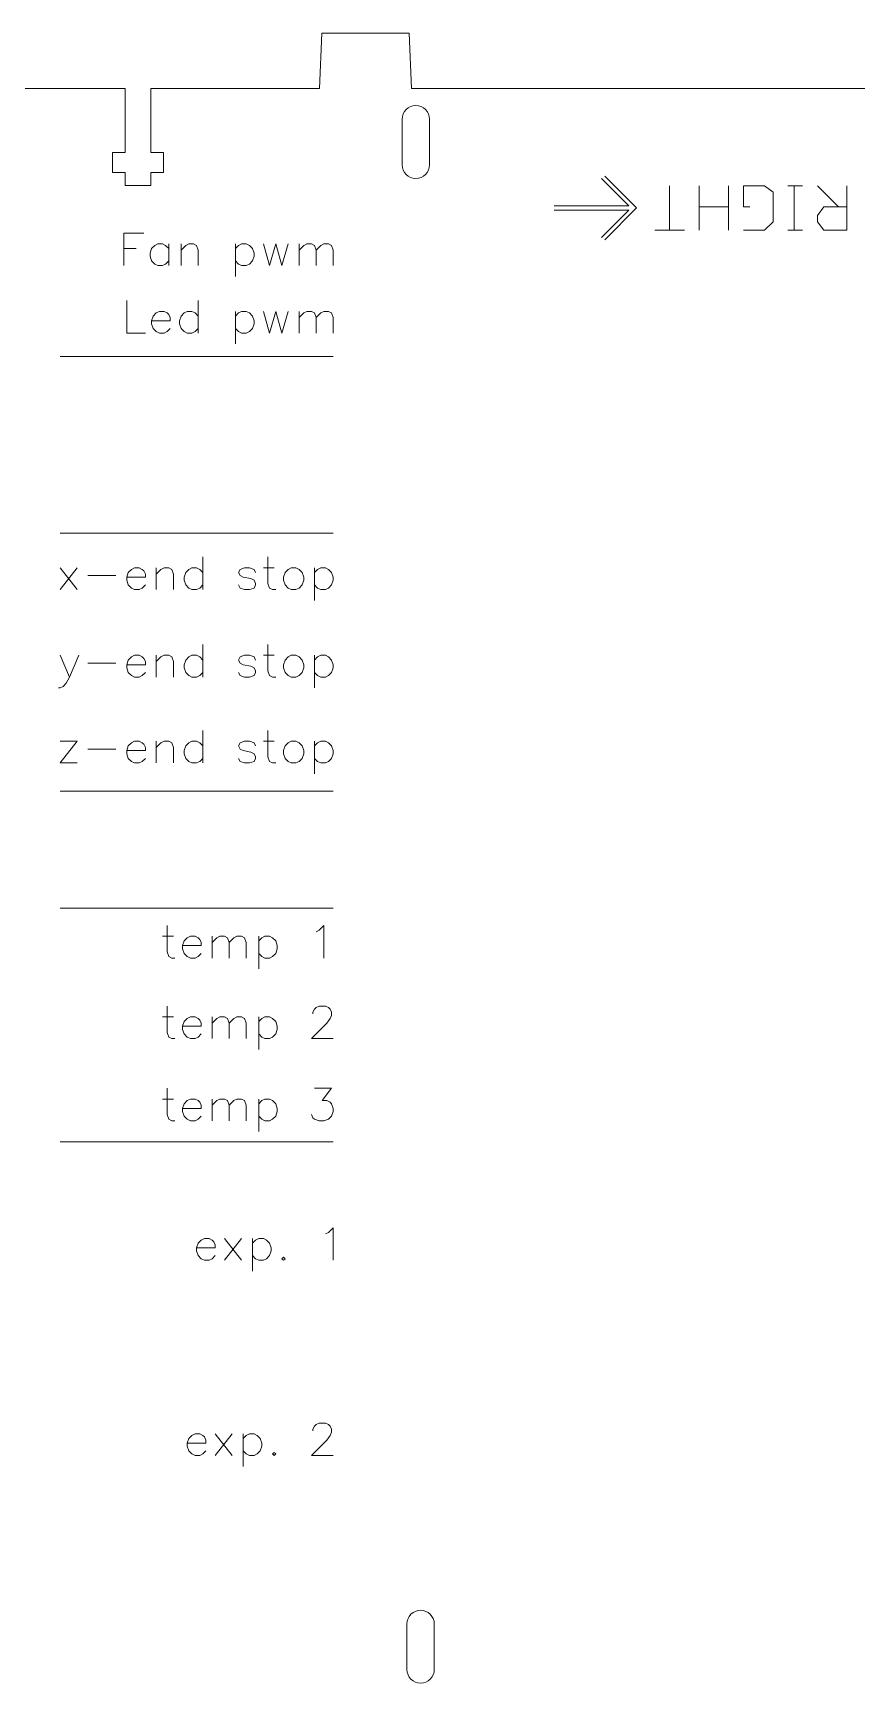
# Model space of a CAD drawing. Header units: inches. Extents: x 3 to 712, y -373 to -32.
# Drawn here: x 521.9 to 612.4, y -214.6 to -33.2 of the extents above; entities that cross this region are included whole.
import ezdxf

# ---------------------------------------------------------------- set-up
doc = ezdxf.new("R2010")
doc.units = ezdxf.units.IN
doc.header["$MEASUREMENT"] = 0
doc.layers.add('Layer 1', color=7, linetype='Continuous')

# ---------------------------------------------------------------- blocks, each defined once
blk = doc.blocks.new('block 32')
at = {"layer": 'Layer 1', "lineweight": 0}
blk.add_lwpolyline([(584.7, -48.99), (588.17, -52.47), (584.7, -55.95)], dxfattribs=at)
blk = doc.blocks.new('block 33')
at = {"layer": 'Layer 1', "lineweight": 0}
blk.add_lwpolyline([(579.14, -52.72), (587.31, -52.72), (584.31, -55.72)], dxfattribs=at)
blk = doc.blocks.new('block 34')
at = {"layer": 'Layer 1', "lineweight": 0}
blk.add_lwpolyline([(584.32, -49.23), (587.31, -52.22), (579.14, -52.22)], dxfattribs=at)
blk = doc.blocks.new('block 41')
at = {"layer": 'Layer 1', "lineweight": 0}
blk.add_open_spline([(565.43, -47.72), (565.43, -48.55), (564.76, -49.22), (563.93, -49.22), (563.1, -49.22), (562.43, -48.55), (562.43, -47.72), (562.43, -47.72), (562.43, -42.72), (562.43, -42.72), (562.43, -41.89), (563.1, -41.22), (563.93, -41.22), (564.76, -41.22), (565.43, -41.89), (565.43, -42.72), (565.43, -42.72), (565.43, -47.72), (565.43, -47.72)], degree=3, knots=[0, 0, 0, 0, 1, 1, 1, 2, 2, 2, 3, 3, 3, 4, 4, 4, 5, 5, 5, 6, 6, 6, 6], dxfattribs=at)
blk = doc.blocks.new('block 44')
at = {"layer": 'Layer 1', "lineweight": 0}
blk.add_open_spline([(565.97, -213.02), (565.97, -213.85), (565.3, -214.52), (564.47, -214.52), (563.64, -214.52), (562.97, -213.85), (562.97, -213.02), (562.97, -213.02), (562.97, -208.02), (562.97, -208.02), (562.97, -207.2), (563.64, -206.52), (564.47, -206.52), (565.3, -206.52), (565.97, -207.2), (565.97, -208.02), (565.97, -208.02), (565.97, -213.02), (565.97, -213.02)], degree=3, knots=[0, 0, 0, 0, 1, 1, 1, 2, 2, 2, 3, 3, 3, 4, 4, 4, 5, 5, 5, 6, 6, 6, 6], dxfattribs=at)
blk = doc.blocks.new('block 144')
at = {"layer": 'Layer 1', "lineweight": 0}
blk.add_lwpolyline([(611.26, -50.04), (611.26, -54.9), (608.71, -54.9), (608.02, -53.98), (608.02, -53.28), (608.71, -52.36), (611.26, -52.36)], dxfattribs=at)
blk = doc.blocks.new('block 145')
at = {"layer": 'Layer 1', "lineweight": 0}
blk.add_lwpolyline([(610.34, -52.36), (608.02, -50.04)], dxfattribs=at)
blk = doc.blocks.new('block 146')
at = {"layer": 'Layer 1', "lineweight": 0}
blk.add_lwpolyline([(606.4, -54.9), (604.77, -54.9)], dxfattribs=at)
blk = doc.blocks.new('block 147')
at = {"layer": 'Layer 1', "lineweight": 0}
blk.add_lwpolyline([(605.47, -54.9), (605.47, -50.04)], dxfattribs=at)
blk = doc.blocks.new('block 148')
at = {"layer": 'Layer 1', "lineweight": 0}
blk.add_lwpolyline([(606.4, -50.04), (604.77, -50.04)], dxfattribs=at)
blk = doc.blocks.new('block 149')
at = {"layer": 'Layer 1', "lineweight": 0}
blk.add_lwpolyline([(600.6, -52.36), (599.91, -52.36), (599.91, -50.04), (602.22, -50.04), (603.15, -50.73), (603.15, -53.98), (602.22, -54.9), (599.91, -54.9)], dxfattribs=at)
blk = doc.blocks.new('block 150')
at = {"layer": 'Layer 1', "lineweight": 0}
blk.add_lwpolyline([(598.28, -50.04), (598.28, -54.9)], dxfattribs=at)
blk = doc.blocks.new('block 151')
at = {"layer": 'Layer 1', "lineweight": 0}
blk.add_lwpolyline([(598.28, -52.36), (595.04, -52.36)], dxfattribs=at)
blk = doc.blocks.new('block 152')
at = {"layer": 'Layer 1', "lineweight": 0}
blk.add_lwpolyline([(595.04, -54.9), (595.04, -50.04)], dxfattribs=at)
blk = doc.blocks.new('block 153')
at = {"layer": 'Layer 1', "lineweight": 0}
blk.add_lwpolyline([(593.42, -54.9), (590.17, -54.9)], dxfattribs=at)
blk = doc.blocks.new('block 154')
at = {"layer": 'Layer 1', "lineweight": 0}
blk.add_lwpolyline([(591.79, -54.9), (591.79, -50.04)], dxfattribs=at)
blk = doc.blocks.new('block 143')
at = {"layer": 'Layer 1'}
for name in ['block 154', 'block 152', 'block 150', 'block 149', 'block 148', 'block 147', 'block 144', 'block 145', 'block 151', 'block 153', 'block 146']:
    blk.add_blockref(name, (0, 0), dxfattribs=at)
blk = doc.blocks.new('block 164')
at = {"layer": 'Layer 1', "lineweight": 0}
for points in [[(531.87, -55.23), (531.87, -58.8)], [(531.87, -55.23), (534.08, -55.23)], [(531.87, -56.93), (533.23, -56.93)], [(536.81, -56.93), (536.47, -56.59), (536.13, -56.42), (535.62, -56.42), (535.28, -56.59), (534.94, -56.93), (534.77, -57.44), (534.77, -57.78), (534.94, -58.29), (535.28, -58.63), (535.62, -58.8), (536.13, -58.8), (536.47, -58.63), (536.81, -58.29)], [(536.81, -56.42), (536.81, -58.8)], [(538.17, -56.42), (538.17, -58.8)], [(538.17, -57.1), (538.68, -56.59), (539.02, -56.42), (539.53, -56.42), (539.88, -56.59), (540.05, -57.1), (540.05, -58.8)], [(544.13, -56.42), (544.13, -60)], [(544.13, -56.93), (544.47, -56.59), (544.81, -56.42), (545.33, -56.42), (545.67, -56.59), (546.01, -56.93), (546.18, -57.44), (546.18, -57.78), (546.01, -58.29), (545.67, -58.63), (545.33, -58.8), (544.81, -58.8), (544.47, -58.63), (544.13, -58.29)], [(547.2, -56.42), (547.88, -58.8)], [(548.56, -56.42), (547.88, -58.8)], [(548.56, -56.42), (549.24, -58.8)], [(549.92, -56.42), (549.24, -58.8)], [(551.12, -56.42), (551.12, -58.8)], [(551.12, -57.1), (551.63, -56.59), (551.97, -56.42), (552.48, -56.42), (552.82, -56.59), (552.99, -57.1), (552.99, -58.8)], [(552.99, -57.1), (553.5, -56.59), (553.84, -56.42), (554.35, -56.42), (554.69, -56.59), (554.86, -57.1), (554.86, -58.8)]]:
    blk.add_lwpolyline(points, dxfattribs=at)
blk = doc.blocks.new('block 166')
at = {"layer": 'Layer 1', "lineweight": 0}
for points in [[(532.21, -62.64), (532.21, -66.22)], [(540.05, -62.64), (540.05, -66.22)], [(534.94, -64.85), (536.98, -64.85), (536.98, -64.51), (536.81, -64.17), (536.64, -64), (536.3, -63.83), (535.79, -63.83), (535.45, -64), (535.11, -64.34), (534.94, -64.85), (534.94, -65.2), (535.11, -65.71), (535.45, -66.05), (535.79, -66.22), (536.3, -66.22), (536.64, -66.05), (536.98, -65.71)], [(540.05, -64.34), (539.7, -64), (539.36, -63.83), (538.85, -63.83), (538.51, -64), (538.17, -64.34), (538, -64.85), (538, -65.2), (538.17, -65.71), (538.51, -66.05), (538.85, -66.22), (539.36, -66.22), (539.7, -66.05), (540.05, -65.71)], [(544.13, -63.83), (544.13, -67.41)], [(544.13, -64.34), (544.47, -64), (544.81, -63.83), (545.33, -63.83), (545.67, -64), (546.01, -64.34), (546.18, -64.85), (546.18, -65.2), (546.01, -65.71), (545.67, -66.05), (545.33, -66.22), (544.81, -66.22), (544.47, -66.05), (544.13, -65.71)], [(547.2, -63.83), (547.88, -66.22)], [(548.56, -63.83), (547.88, -66.22)], [(548.56, -63.83), (549.24, -66.22)], [(549.92, -63.83), (549.24, -66.22)], [(551.12, -63.83), (551.12, -66.22)], [(551.12, -64.51), (551.63, -64), (551.97, -63.83), (552.48, -63.83), (552.82, -64), (552.99, -64.51), (552.99, -66.22)], [(552.99, -64.51), (553.5, -64), (553.84, -63.83), (554.35, -63.83), (554.69, -64), (554.86, -64.51), (554.86, -66.22)]]:
    blk.add_lwpolyline(points, dxfattribs=at)
blk = doc.blocks.new('block 165')
at = {"layer": 'Layer 1', "lineweight": 0}
blk.add_lwpolyline([(532.21, -66.22), (534.26, -66.22)], dxfattribs=at)
at = {"layer": 'Layer 1'}
blk.add_blockref('block 166', (0, 0), dxfattribs=at)
blk = doc.blocks.new('block 168')
at = {"layer": 'Layer 1', "lineweight": 0}
for points in [[(524.89, -92), (526.76, -94.39)], [(526.76, -92), (524.89, -94.39)], [(532.21, -93.02), (534.26, -93.02), (534.26, -92.68), (534.08, -92.34), (533.91, -92.17), (533.57, -92), (533.06, -92), (532.72, -92.17), (532.38, -92.51), (532.21, -93.02), (532.21, -93.36), (532.38, -93.88), (532.72, -94.22), (533.06, -94.39), (533.57, -94.39), (533.91, -94.22), (534.26, -93.88)], [(535.45, -92), (535.45, -94.39)], [(535.45, -92.68), (535.96, -92.17), (536.3, -92), (536.81, -92), (537.15, -92.17), (537.32, -92.68), (537.32, -94.39)], [(540.56, -92.51), (540.22, -92.17), (539.88, -92), (539.36, -92), (539.02, -92.17), (538.68, -92.51), (538.51, -93.02), (538.51, -93.36), (538.68, -93.88), (539.02, -94.22), (539.36, -94.39), (539.88, -94.39), (540.22, -94.22), (540.56, -93.88)], [(540.56, -90.81), (540.56, -94.39)], [(546.35, -92.51), (546.18, -92.17), (545.67, -92), (545.15, -92), (544.64, -92.17), (544.47, -92.51), (544.64, -92.85), (544.98, -93.02), (545.84, -93.19), (546.18, -93.36), (546.35, -93.71), (546.35, -93.88), (546.18, -94.22), (545.67, -94.39), (545.15, -94.39), (544.64, -94.22), (544.47, -93.88)], [(547.71, -90.81), (547.71, -93.71), (547.88, -94.22), (548.22, -94.39), (548.56, -94.39)], [(550.26, -92), (549.92, -92.17), (549.58, -92.51), (549.41, -93.02), (549.41, -93.36), (549.58, -93.88), (549.92, -94.22), (550.26, -94.39), (550.77, -94.39), (551.12, -94.22), (551.46, -93.88), (551.63, -93.36), (551.63, -93.02), (551.46, -92.51), (551.12, -92.17), (550.77, -92), (550.26, -92)], [(552.82, -92), (552.82, -95.58)], [(552.82, -92.51), (553.16, -92.17), (553.5, -92), (554.01, -92), (554.35, -92.17), (554.69, -92.51), (554.86, -93.02), (554.86, -93.36), (554.69, -93.88), (554.35, -94.22), (554.01, -94.39), (553.5, -94.39), (553.16, -94.22), (552.82, -93.88)]]:
    blk.add_lwpolyline(points, dxfattribs=at)
blk = doc.blocks.new('block 167')
at = {"layer": 'Layer 1', "lineweight": 0}
for points in [[(547.2, -92), (548.39, -92)], [(527.95, -92.85), (531.02, -92.85)]]:
    blk.add_lwpolyline(points, dxfattribs=at)
at = {"layer": 'Layer 1'}
blk.add_blockref('block 168', (0, 0), dxfattribs=at)
blk = doc.blocks.new('block 170')
at = {"layer": 'Layer 1', "lineweight": 0}
for points in [[(540.56, -100.42), (540.56, -104)], [(547.71, -100.42), (547.71, -103.32), (547.88, -103.83), (548.22, -104), (548.56, -104)], [(526.93, -101.61), (525.91, -104), (525.57, -104.68), (525.23, -105.02), (524.89, -105.19), (524.72, -105.19)], [(524.89, -101.61), (525.91, -104)], [(527.95, -102.47), (531.02, -102.47)], [(532.21, -102.64), (534.26, -102.64), (534.26, -102.3), (534.08, -101.96), (533.91, -101.78), (533.57, -101.61), (533.06, -101.61), (532.72, -101.78), (532.38, -102.13), (532.21, -102.64), (532.21, -102.98), (532.38, -103.49), (532.72, -103.83), (533.06, -104), (533.57, -104), (533.91, -103.83), (534.26, -103.49)], [(535.45, -101.61), (535.45, -104)], [(535.45, -102.3), (535.96, -101.78), (536.3, -101.61), (536.81, -101.61), (537.15, -101.78), (537.32, -102.3), (537.32, -104)], [(540.56, -102.13), (540.22, -101.78), (539.88, -101.61), (539.36, -101.61), (539.02, -101.78), (538.68, -102.13), (538.51, -102.64), (538.51, -102.98), (538.68, -103.49), (539.02, -103.83), (539.36, -104), (539.88, -104), (540.22, -103.83), (540.56, -103.49)], [(546.35, -102.13), (546.18, -101.78), (545.67, -101.61), (545.15, -101.61), (544.64, -101.78), (544.47, -102.13), (544.64, -102.47), (544.98, -102.64), (545.84, -102.81), (546.18, -102.98), (546.35, -103.32), (546.35, -103.49), (546.18, -103.83), (545.67, -104), (545.15, -104), (544.64, -103.83), (544.47, -103.49)], [(550.26, -101.61), (549.92, -101.78), (549.58, -102.13), (549.41, -102.64), (549.41, -102.98), (549.58, -103.49), (549.92, -103.83), (550.26, -104), (550.77, -104), (551.12, -103.83), (551.46, -103.49), (551.63, -102.98), (551.63, -102.64), (551.46, -102.13), (551.12, -101.78), (550.77, -101.61), (550.26, -101.61)], [(552.82, -101.61), (552.82, -105.19)], [(552.82, -102.13), (553.16, -101.78), (553.5, -101.61), (554.01, -101.61), (554.35, -101.78), (554.69, -102.13), (554.86, -102.64), (554.86, -102.98), (554.69, -103.49), (554.35, -103.83), (554.01, -104), (553.5, -104), (553.16, -103.83), (552.82, -103.49)]]:
    blk.add_lwpolyline(points, dxfattribs=at)
blk = doc.blocks.new('block 169')
at = {"layer": 'Layer 1', "lineweight": 0}
blk.add_lwpolyline([(547.2, -101.61), (548.39, -101.61)], dxfattribs=at)
at = {"layer": 'Layer 1'}
blk.add_blockref('block 170', (0, 0), dxfattribs=at)
blk = doc.blocks.new('block 171')
at = {"layer": 'Layer 1', "lineweight": 0}
for points in [[(540.56, -109.86), (540.56, -113.44)], [(547.71, -109.86), (547.71, -112.76), (547.88, -113.27), (548.22, -113.44), (548.56, -113.44)], [(526.76, -111.05), (524.89, -113.44)], [(524.89, -111.05), (526.76, -111.05)], [(527.95, -111.91), (531.02, -111.91)], [(532.21, -112.08), (534.26, -112.08), (534.26, -111.74), (534.08, -111.39), (533.91, -111.22), (533.57, -111.05), (533.06, -111.05), (532.72, -111.22), (532.38, -111.57), (532.21, -112.08), (532.21, -112.42), (532.38, -112.93), (532.72, -113.27), (533.06, -113.44), (533.57, -113.44), (533.91, -113.27), (534.26, -112.93)], [(535.45, -111.05), (535.45, -113.44)], [(535.45, -111.74), (535.96, -111.22), (536.3, -111.05), (536.81, -111.05), (537.15, -111.22), (537.32, -111.74), (537.32, -113.44)], [(540.56, -111.57), (540.22, -111.22), (539.88, -111.05), (539.36, -111.05), (539.02, -111.22), (538.68, -111.57), (538.51, -112.08), (538.51, -112.42), (538.68, -112.93), (539.02, -113.27), (539.36, -113.44), (539.88, -113.44), (540.22, -113.27), (540.56, -112.93)], [(546.35, -111.57), (546.18, -111.22), (545.67, -111.05), (545.15, -111.05), (544.64, -111.22), (544.47, -111.57), (544.64, -111.91), (544.98, -112.08), (545.84, -112.25), (546.18, -112.42), (546.35, -112.76), (546.35, -112.93), (546.18, -113.27), (545.67, -113.44), (545.15, -113.44), (544.64, -113.27), (544.47, -112.93)], [(547.2, -111.05), (548.39, -111.05)], [(550.26, -111.05), (549.92, -111.22), (549.58, -111.57), (549.41, -112.08), (549.41, -112.42), (549.58, -112.93), (549.92, -113.27), (550.26, -113.44), (550.77, -113.44), (551.12, -113.27), (551.46, -112.93), (551.63, -112.42), (551.63, -112.08), (551.46, -111.57), (551.12, -111.22), (550.77, -111.05), (550.26, -111.05)], [(552.82, -111.05), (552.82, -114.63)], [(552.82, -111.57), (553.16, -111.22), (553.5, -111.05), (554.01, -111.05), (554.35, -111.22), (554.69, -111.57), (554.86, -112.08), (554.86, -112.42), (554.69, -112.93), (554.35, -113.27), (554.01, -113.44), (553.5, -113.44), (553.16, -113.27), (552.82, -112.93)], [(524.89, -113.44), (526.76, -113.44)]]:
    blk.add_lwpolyline(points, dxfattribs=at)
blk = doc.blocks.new('block 173')
at = {"layer": 'Layer 1', "lineweight": 0}
for points in [[(536.64, -131.29), (536.64, -134.18), (536.81, -134.7), (537.15, -134.87), (537.49, -134.87)], [(552.99, -131.97), (553.33, -131.8), (553.84, -131.29), (553.84, -134.87)], [(538.34, -133.5), (540.39, -133.5), (540.39, -133.16), (540.22, -132.82), (540.05, -132.65), (539.7, -132.48), (539.19, -132.48), (538.85, -132.65), (538.51, -132.99), (538.34, -133.5), (538.34, -133.84), (538.51, -134.36), (538.85, -134.7), (539.19, -134.87), (539.7, -134.87), (540.05, -134.7), (540.39, -134.36)], [(541.58, -132.48), (541.58, -134.87)], [(541.58, -133.16), (542.09, -132.65), (542.43, -132.48), (542.94, -132.48), (543.28, -132.65), (543.45, -133.16), (543.45, -134.87)], [(543.45, -133.16), (543.96, -132.65), (544.3, -132.48), (544.81, -132.48), (545.15, -132.65), (545.33, -133.16), (545.33, -134.87)], [(546.69, -132.48), (546.69, -136.06)], [(546.69, -132.99), (547.03, -132.65), (547.37, -132.48), (547.88, -132.48), (548.22, -132.65), (548.56, -132.99), (548.73, -133.5), (548.73, -133.84), (548.56, -134.36), (548.22, -134.7), (547.88, -134.87), (547.37, -134.87), (547.03, -134.7), (546.69, -134.36)]]:
    blk.add_lwpolyline(points, dxfattribs=at)
blk = doc.blocks.new('block 172')
at = {"layer": 'Layer 1', "lineweight": 0}
blk.add_lwpolyline([(536.13, -132.48), (537.32, -132.48)], dxfattribs=at)
at = {"layer": 'Layer 1'}
blk.add_blockref('block 173', (0, 0), dxfattribs=at)
blk = doc.blocks.new('block 175')
at = {"layer": 'Layer 1', "lineweight": 0}
for points in [[(536.64, -140.14), (536.64, -143.04), (536.81, -143.55), (537.15, -143.72), (537.49, -143.72)], [(538.34, -142.36), (540.39, -142.36), (540.39, -142.02), (540.22, -141.68), (540.05, -141.51), (539.7, -141.34), (539.19, -141.34), (538.85, -141.51), (538.51, -141.85), (538.34, -142.36), (538.34, -142.7), (538.51, -143.21), (538.85, -143.55), (539.19, -143.72), (539.7, -143.72), (540.05, -143.55), (540.39, -143.21)], [(541.58, -141.34), (541.58, -143.72)], [(541.58, -142.02), (542.09, -141.51), (542.43, -141.34), (542.94, -141.34), (543.28, -141.51), (543.45, -142.02), (543.45, -143.72)], [(543.45, -142.02), (543.96, -141.51), (544.3, -141.34), (544.81, -141.34), (545.15, -141.51), (545.33, -142.02), (545.33, -143.72)], [(546.69, -141.34), (546.69, -144.91)], [(546.69, -141.85), (547.03, -141.51), (547.37, -141.34), (547.88, -141.34), (548.22, -141.51), (548.56, -141.85), (548.73, -142.36), (548.73, -142.7), (548.56, -143.21), (548.22, -143.55), (547.88, -143.72), (547.37, -143.72), (547.03, -143.55), (546.69, -143.21)], [(552.65, -141), (552.65, -140.83), (552.82, -140.48), (552.99, -140.31), (553.33, -140.14), (554.01, -140.14), (554.35, -140.31), (554.52, -140.48), (554.69, -140.83), (554.69, -141.17), (554.52, -141.51), (554.18, -142.02), (552.48, -143.72), (554.86, -143.72)]]:
    blk.add_lwpolyline(points, dxfattribs=at)
blk = doc.blocks.new('block 174')
at = {"layer": 'Layer 1', "lineweight": 0}
blk.add_lwpolyline([(536.13, -141.34), (537.32, -141.34)], dxfattribs=at)
at = {"layer": 'Layer 1'}
blk.add_blockref('block 175', (0, 0), dxfattribs=at)
blk = doc.blocks.new('block 177')
at = {"layer": 'Layer 1', "lineweight": 0}
for points in [[(536.64, -149.17), (536.64, -152.06), (536.81, -152.58), (537.15, -152.75), (537.49, -152.75)], [(538.34, -151.38), (540.39, -151.38), (540.39, -151.04), (540.22, -150.7), (540.05, -150.53), (539.7, -150.36), (539.19, -150.36), (538.85, -150.53), (538.51, -150.87), (538.34, -151.38), (538.34, -151.72), (538.51, -152.23), (538.85, -152.58), (539.19, -152.75), (539.7, -152.75), (540.05, -152.58), (540.39, -152.23)], [(541.58, -150.36), (541.58, -152.75)], [(541.58, -151.04), (542.09, -150.53), (542.43, -150.36), (542.94, -150.36), (543.28, -150.53), (543.45, -151.04), (543.45, -152.75)], [(543.45, -151.04), (543.96, -150.53), (544.3, -150.36), (544.81, -150.36), (545.15, -150.53), (545.33, -151.04), (545.33, -152.75)], [(546.69, -150.36), (546.69, -153.94)], [(546.69, -150.87), (547.03, -150.53), (547.37, -150.36), (547.88, -150.36), (548.22, -150.53), (548.56, -150.87), (548.73, -151.38), (548.73, -151.72), (548.56, -152.23), (548.22, -152.58), (547.88, -152.75), (547.37, -152.75), (547.03, -152.58), (546.69, -152.23)], [(552.82, -149.17), (554.69, -149.17), (553.67, -150.53), (554.18, -150.53), (554.52, -150.7), (554.69, -150.87), (554.86, -151.38), (554.86, -151.72), (554.69, -152.23), (554.35, -152.58), (553.84, -152.75), (553.33, -152.75), (552.82, -152.58), (552.65, -152.41), (552.48, -152.06)]]:
    blk.add_lwpolyline(points, dxfattribs=at)
blk = doc.blocks.new('block 176')
at = {"layer": 'Layer 1', "lineweight": 0}
blk.add_lwpolyline([(536.13, -150.36), (537.32, -150.36)], dxfattribs=at)
at = {"layer": 'Layer 1'}
blk.add_blockref('block 177', (0, 0), dxfattribs=at)
blk = doc.blocks.new('block 179')
at = {"layer": 'Layer 1', "lineweight": 0}
for points in [[(554.01, -165.18), (554.35, -165.01), (554.86, -164.5), (554.86, -168.07)], [(539.88, -166.71), (541.92, -166.71), (541.92, -166.37), (541.75, -166.03), (541.58, -165.86), (541.24, -165.69), (540.73, -165.69), (540.39, -165.86), (540.05, -166.2), (539.88, -166.71), (539.88, -167.05), (540.05, -167.56), (540.39, -167.9), (540.73, -168.07), (541.24, -168.07), (541.58, -167.9), (541.92, -167.56)], [(542.94, -165.69), (544.81, -168.07)], [(544.81, -165.69), (542.94, -168.07)], [(546.01, -165.69), (546.01, -169.27)], [(546.01, -166.2), (546.35, -165.86), (546.69, -165.69), (547.2, -165.69), (547.54, -165.86), (547.88, -166.2), (548.05, -166.71), (548.05, -167.05), (547.88, -167.56), (547.54, -167.9), (547.2, -168.07), (546.69, -168.07), (546.35, -167.9), (546.01, -167.56)]]:
    blk.add_lwpolyline(points, dxfattribs=at)
blk = doc.blocks.new('block 178')
at = {"layer": 'Layer 1', "lineweight": 0}
blk.add_lwpolyline([(549.41, -167.73), (549.24, -167.9), (549.41, -168.07), (549.58, -167.9), (549.41, -167.73)], dxfattribs=at)
at = {"layer": 'Layer 1'}
blk.add_blockref('block 179', (0, 0), dxfattribs=at)
blk = doc.blocks.new('block 180')
at = {"layer": 'Layer 1', "lineweight": 0}
for points in [[(552.65, -186.8), (552.65, -186.63), (552.82, -186.29), (552.99, -186.12), (553.33, -185.95), (554.01, -185.95), (554.35, -186.12), (554.52, -186.29), (554.69, -186.63), (554.69, -186.97), (554.52, -187.31), (554.18, -187.82), (552.48, -189.52), (554.86, -189.52)], [(538.85, -188.16), (540.9, -188.16), (540.9, -187.82), (540.73, -187.48), (540.56, -187.31), (540.22, -187.14), (539.7, -187.14), (539.36, -187.31), (539.02, -187.65), (538.85, -188.16), (538.85, -188.5), (539.02, -189.01), (539.36, -189.35), (539.7, -189.52), (540.22, -189.52), (540.56, -189.35), (540.9, -189.01)], [(541.92, -187.14), (543.79, -189.52)], [(543.79, -187.14), (541.92, -189.52)], [(544.98, -187.14), (544.98, -190.72)], [(544.98, -187.65), (545.33, -187.31), (545.67, -187.14), (546.18, -187.14), (546.52, -187.31), (546.86, -187.65), (547.03, -188.16), (547.03, -188.5), (546.86, -189.01), (546.52, -189.35), (546.18, -189.52), (545.67, -189.52), (545.33, -189.35), (544.98, -189.01)], [(548.39, -189.18), (548.22, -189.35), (548.39, -189.52), (548.56, -189.35), (548.39, -189.18)]]:
    blk.add_lwpolyline(points, dxfattribs=at)
blk = doc.blocks.new('block 155')
at = {"layer": 'Layer 1', "lineweight": 0}
for points in [[(524.89, -68.8), (554.86, -68.8)], [(524.89, -88.21), (554.86, -88.21)], [(524.89, -116.52), (554.86, -116.52)], [(524.89, -129.38), (554.86, -129.38)], [(524.89, -155.06), (554.86, -155.06)]]:
    blk.add_lwpolyline(points, dxfattribs=at)
at = {"layer": 'Layer 1'}
for name in ['block 164', 'block 165', 'block 167', 'block 169', 'block 171', 'block 172', 'block 174', 'block 176', 'block 178', 'block 180']:
    blk.add_blockref(name, (0, 0), dxfattribs=at)
blk = doc.blocks.new('block 5')
at = {"layer": 'Layer 1', "lineweight": 0}
blk.add_open_spline([(702.21, -169.46), (702.21, -169.46), (702.21, -146.03), (702.21, -146.03), (702.21, -146.03), (702.21, -145.54), (702.21, -145.54), (702.21, -145.54), (695.19, -145.54), (695.19, -145.54), (695.19, -145.54), (695.19, -146.94), (695.19, -146.94), (695.19, -146.94), (692.99, -146.94), (692.99, -146.94), (692.99, -146.94), (692.99, -145.54), (692.99, -145.54), (692.99, -145.54), (691.55, -145.54), (691.55, -145.54), (691.55, -145.54), (691.55, -142.74), (691.55, -142.74), (691.55, -142.74), (692.99, -142.74), (692.99, -142.74), (692.99, -142.74), (692.99, -141.34), (692.99, -141.34), (692.99, -141.34), (695.19, -141.34), (695.19, -141.34), (695.19, -141.34), (695.19, -142.74), (695.19, -142.74), (695.19, -142.74), (702.21, -142.74), (702.21, -142.74), (702.21, -142.74), (702.21, -142.23), (702.21, -142.23), (702.21, -142.23), (702.21, -115.78), (702.21, -115.78), (702.21, -115.78), (708.3, -115.53), (708.3, -115.53), (708.3, -115.53), (708.3, -105.93), (708.3, -105.93), (708.3, -105.93), (702.21, -105.68), (702.21, -105.68), (702.21, -105.68), (702.21, -87.64), (702.21, -87.64), (702.21, -87.64), (702.21, -87.14), (702.21, -87.14), (702.21, -87.14), (695.19, -87.14), (695.19, -87.14), (695.19, -87.14), (695.19, -88.54), (695.19, -88.54), (695.19, -88.54), (692.99, -88.54), (692.99, -88.54), (692.99, -88.54), (692.99, -87.14), (692.99, -87.14), (692.99, -87.14), (691.55, -87.14), (691.55, -87.14), (691.55, -87.14), (691.55, -84.34), (691.55, -84.34), (691.55, -84.34), (692.99, -84.34), (692.99, -84.34), (692.99, -84.34), (692.99, -82.94), (692.99, -82.94), (692.99, -82.94), (695.19, -82.94), (695.19, -82.94), (695.19, -82.94), (695.19, -84.34), (695.19, -84.34), (695.19, -84.34), (702.21, -84.34), (702.21, -84.34), (702.21, -84.34), (702.21, -83.84), (702.21, -83.84), (702.21, -83.84), (702.21, -68.53), (702.21, -68.53), (702.21, -68.53), (708.3, -68.28), (708.3, -68.28), (708.3, -68.28), (708.3, -58.68), (708.3, -58.68), (708.3, -58.68), (701.52, -58.43), (701.52, -58.43), (701.38, -58.43), (701.19, -58.43), (701.04, -58.43), (691.97, -58.43), (684.61, -51.07), (684.61, -41.99), (684.61, -40.83), (684.72, -39.71), (684.92, -38.62), (684.92, -38.62), (684.92, -38.62), (684.92, -38.62), (684.92, -38.62), (684.7, -33.25), (684.7, -33.25), (684.7, -33.25), (675.1, -33.25), (675.1, -33.25), (675.1, -33.25), (674.85, -39.34), (674.85, -39.34), (674.85, -39.34), (661.41, -39.34), (661.41, -39.34), (661.41, -39.34), (660.91, -39.34), (660.91, -39.34), (660.91, -39.34), (660.91, -46.36), (660.91, -46.36), (660.91, -46.36), (662.31, -46.36), (662.31, -46.36), (662.31, -46.36), (662.31, -48.56), (662.31, -48.56), (662.31, -48.56), (660.91, -48.56), (660.91, -48.56), (660.91, -48.56), (660.91, -50), (660.91, -50), (660.91, -50), (658.11, -50), (658.11, -50), (658.11, -50), (658.11, -48.56), (658.11, -48.56), (658.11, -48.56), (656.71, -48.56), (656.71, -48.56), (656.71, -48.56), (656.71, -46.36), (656.71, -46.36), (656.71, -46.36), (658.11, -46.36), (658.11, -46.36), (658.11, -46.36), (658.11, -39.34), (658.11, -39.34), (658.11, -39.34), (657.61, -39.34), (657.61, -39.34), (657.61, -39.34), (639.56, -39.34), (639.56, -39.34), (639.56, -39.34), (639.31, -33.25), (639.31, -33.25), (639.31, -33.25), (629.71, -33.25), (629.71, -33.25), (629.71, -33.25), (629.46, -39.34), (629.46, -39.34), (629.46, -39.34), (563.47, -39.34), (563.47, -39.34), (563.47, -39.34), (563.22, -33.25), (563.22, -33.25), (563.22, -33.25), (553.62, -33.25), (553.62, -33.25), (553.62, -33.25), (553.37, -39.34), (553.37, -39.34), (553.37, -39.34), (535.34, -39.34), (535.34, -39.34), (535.34, -39.34), (534.84, -39.34), (534.84, -39.34), (534.84, -39.34), (534.84, -46.36), (534.84, -46.36), (534.84, -46.36), (536.24, -46.36), (536.24, -46.36), (536.24, -46.36), (536.24, -48.56), (536.24, -48.56), (536.24, -48.56), (534.84, -48.56), (534.84, -48.56), (534.84, -48.56), (534.84, -50), (534.84, -50), (534.84, -50), (532.04, -50), (532.04, -50), (532.04, -50), (532.04, -48.56), (532.04, -48.56), (532.04, -48.56), (530.64, -48.56), (530.64, -48.56), (530.64, -48.56), (530.64, -46.36), (530.64, -46.36), (530.64, -46.36), (532.04, -46.36), (532.04, -46.36), (532.04, -46.36), (532.04, -39.34), (532.04, -39.34), (532.04, -39.34), (531.54, -39.34), (531.54, -39.34), (531.54, -39.34), (513.47, -39.34), (513.47, -39.34), (513.47, -39.34), (513.22, -33.25), (513.22, -33.25), (513.22, -33.25), (503.62, -33.25), (503.62, -33.25), (503.62, -33.25), (503.37, -39.34), (503.37, -39.34), (503.37, -39.34), (437.37, -39.34), (437.37, -39.34), (437.37, -39.34), (437.12, -33.25), (437.12, -33.25), (437.12, -33.25), (427.52, -33.25), (427.52, -33.25), (427.52, -33.25), (427.27, -39.34), (427.27, -39.34), (427.27, -39.34), (409.26, -39.34), (409.26, -39.34), (409.26, -39.34), (408.76, -39.34), (408.76, -39.34), (408.76, -39.34), (408.76, -46.36), (408.76, -46.36), (408.76, -46.36), (410.16, -46.36), (410.16, -46.36), (410.16, -46.36), (410.16, -48.56), (410.16, -48.56), (410.16, -48.56), (408.76, -48.56), (408.76, -48.56), (408.76, -48.56), (408.76, -50), (408.76, -50), (408.76, -50), (405.96, -50), (405.96, -50), (405.96, -50), (405.96, -48.56), (405.96, -48.56), (405.96, -48.56), (404.56, -48.56), (404.56, -48.56), (404.56, -48.56), (404.56, -46.36), (404.56, -46.36), (404.56, -46.36), (405.96, -46.36), (405.96, -46.36), (405.96, -46.36), (405.96, -39.34), (405.96, -39.34), (405.96, -39.34), (405.46, -39.34), (405.46, -39.34), (405.46, -39.34), (387.36, -39.34), (387.36, -39.34), (387.36, -39.34), (387.11, -33.25), (387.11, -33.25), (387.11, -33.25), (377.51, -33.25), (377.51, -33.25), (377.51, -33.25), (377.26, -39.34), (377.26, -39.34), (377.26, -39.34), (377.25, -39.34), (377.25, -39.34), (377.25, -39.34), (377.25, -48.92), (377.25, -48.92), (377.25, -50.58), (375.91, -51.92), (374.25, -51.92), (374.25, -51.92), (364.68, -51.92), (364.68, -51.92), (364.68, -51.92), (364.68, -52.19), (364.68, -52.19), (364.68, -52.19), (364.69, -55.67), (364.69, -55.67), (364.69, -55.67), (358.57, -55.92), (358.57, -55.92), (358.57, -55.92), (358.57, -65.52), (358.57, -65.52), (358.57, -65.52), (364.66, -65.77), (364.66, -65.77), (364.66, -65.77), (364.66, -83.8), (364.66, -83.8), (364.66, -83.8), (364.66, -84.29), (364.66, -84.29), (364.66, -84.29), (371.68, -84.29), (371.68, -84.29), (371.68, -84.29), (371.68, -82.9), (371.68, -82.9), (371.68, -82.9), (373.88, -82.9), (373.88, -82.9), (373.88, -82.9), (373.88, -84.29), (373.88, -84.29), (373.88, -84.29), (375.33, -84.29), (375.33, -84.29), (375.33, -84.29), (375.33, -87.1), (375.33, -87.1), (375.33, -87.1), (373.88, -87.1), (373.88, -87.1), (373.88, -87.1), (373.88, -88.5), (373.88, -88.5), (373.88, -88.5), (371.68, -88.5), (371.68, -88.5), (371.68, -88.5), (371.68, -87.1), (371.68, -87.1), (371.68, -87.1), (364.66, -87.1), (364.66, -87.1), (364.66, -87.1), (364.66, -87.6), (364.66, -87.6), (364.66, -87.6), (364.66, -105.68), (364.66, -105.68), (364.66, -105.68), (358.57, -105.93), (358.57, -105.93), (358.57, -105.93), (358.57, -115.52), (358.57, -115.52), (358.57, -115.52), (364.66, -115.77), (364.66, -115.77), (364.66, -115.77), (364.66, -168.39), (364.66, -168.39), (364.66, -168.39), (364.57, -168.39), (364.57, -168.39), (371.2, -168.39), (376.57, -173.76), (376.57, -180.39), (376.57, -180.39), (376.57, -224.45), (376.57, -224.45), (376.57, -231.08), (371.2, -236.45), (364.57, -236.45), (364.57, -236.45), (364.66, -236.45), (364.66, -236.45), (364.66, -236.45), (364.66, -289.24), (364.66, -289.24), (364.66, -289.24), (358.57, -289.49), (358.57, -289.49), (358.57, -289.49), (358.57, -299.09), (358.57, -299.09), (358.57, -299.09), (364.66, -299.34), (364.66, -299.34), (364.66, -299.34), (364.66, -317.37), (364.66, -317.37), (364.66, -317.37), (364.66, -317.87), (364.66, -317.87), (364.66, -317.87), (371.68, -317.87), (371.68, -317.87), (371.68, -317.87), (371.68, -316.47), (371.68, -316.47), (371.68, -316.47), (373.88, -316.47), (373.88, -316.47), (373.88, -316.47), (373.88, -317.87), (373.88, -317.87), (373.88, -317.87), (375.33, -317.87), (375.33, -317.87), (375.33, -317.87), (375.33, -320.67), (375.33, -320.67), (375.33, -320.67), (373.88, -320.67), (373.88, -320.67), (373.88, -320.67), (373.88, -322.07), (373.88, -322.07), (373.88, -322.07), (371.68, -322.07), (371.68, -322.07), (371.68, -322.07), (371.68, -320.67), (371.68, -320.67), (371.68, -320.67), (364.66, -320.67), (364.66, -320.67), (364.66, -320.67), (364.66, -321.17), (364.66, -321.17), (364.66, -321.17), (364.66, -339.24), (364.66, -339.24), (364.66, -339.24), (358.57, -339.49), (358.57, -339.49), (358.57, -339.49), (358.57, -349.09), (358.57, -349.09), (358.57, -349.09), (364.66, -349.34), (364.66, -349.34), (364.66, -349.34), (364.67, -349.34), (364.67, -349.34), (364.67, -349.34), (364.67, -353.09), (364.67, -353.09), (364.67, -353.09), (374.27, -353.09), (374.27, -353.09), (375.93, -353.09), (377.27, -354.43), (377.27, -356.09), (377.27, -356.09), (377.27, -365.67), (377.27, -365.67), (377.27, -365.67), (377.52, -371.76), (377.52, -371.76), (377.52, -371.76), (387.12, -371.76), (387.12, -371.76), (387.12, -371.76), (387.37, -365.67), (387.37, -365.67), (387.37, -365.67), (405.46, -365.67), (405.46, -365.67), (405.46, -365.67), (405.96, -365.67), (405.96, -365.67), (405.96, -365.67), (405.96, -358.65), (405.96, -358.65), (405.96, -358.65), (404.56, -358.65), (404.56, -358.65), (404.56, -358.65), (404.56, -356.45), (404.56, -356.45), (404.56, -356.45), (405.96, -356.45), (405.96, -356.45), (405.96, -356.45), (405.96, -355.01), (405.96, -355.01), (405.96, -355.01), (408.76, -355.01), (408.76, -355.01), (408.76, -355.01), (408.76, -356.45), (408.76, -356.45), (408.76, -356.45), (410.16, -356.45), (410.16, -356.45), (410.16, -356.45), (410.16, -358.65), (410.16, -358.65), (410.16, -358.65), (408.76, -358.65), (408.76, -358.65), (408.76, -358.65), (408.76, -365.67), (408.76, -365.67), (408.76, -365.67), (409.26, -365.67), (409.26, -365.67), (409.26, -365.67), (427.28, -365.67), (427.28, -365.67), (427.28, -365.67), (427.53, -371.76), (427.53, -371.76), (427.53, -371.76), (437.13, -371.76), (437.13, -371.76), (437.13, -371.76), (437.38, -365.67), (437.38, -365.67), (437.38, -365.67), (503.37, -365.67), (503.37, -365.67), (503.37, -365.67), (503.62, -371.76), (503.62, -371.76), (503.62, -371.76), (513.22, -371.76), (513.22, -371.76), (513.22, -371.76), (513.47, -365.67), (513.47, -365.67), (513.47, -365.67), (531.54, -365.67), (531.54, -365.67), (531.54, -365.67), (532.04, -365.67), (532.04, -365.67), (532.04, -365.67), (532.04, -358.65), (532.04, -358.65), (532.04, -358.65), (530.64, -358.65), (530.64, -358.65), (530.64, -358.65), (530.64, -356.45), (530.64, -356.45), (530.64, -356.45), (532.04, -356.45), (532.04, -356.45), (532.04, -356.45), (532.04, -355.01), (532.04, -355.01), (532.04, -355.01), (534.84, -355.01), (534.84, -355.01), (534.84, -355.01), (534.84, -356.45), (534.84, -356.45), (534.84, -356.45), (536.24, -356.45), (536.24, -356.45), (536.24, -356.45), (536.24, -358.65), (536.24, -358.65), (536.24, -358.65), (534.84, -358.65), (534.84, -358.65), (534.84, -358.65), (534.84, -365.67), (534.84, -365.67), (534.84, -365.67), (535.34, -365.67), (535.34, -365.67), (535.34, -365.67), (553.37, -365.67), (553.37, -365.67), (553.37, -365.67), (553.62, -371.76), (553.62, -371.76), (553.62, -371.76), (563.22, -371.76), (563.22, -371.76), (563.22, -371.76), (563.47, -365.67), (563.47, -365.67), (563.47, -365.67), (629.46, -365.67), (629.46, -365.67), (629.46, -365.67), (629.71, -371.76), (629.71, -371.76), (629.71, -371.76), (639.31, -371.76), (639.31, -371.76), (639.31, -371.76), (639.56, -365.67), (639.56, -365.67), (639.56, -365.67), (657.61, -365.67), (657.61, -365.67), (657.61, -365.67), (658.11, -365.67), (658.11, -365.67), (658.11, -365.67), (658.11, -358.65), (658.11, -358.65), (658.11, -358.65), (656.71, -358.65), (656.71, -358.65), (656.71, -358.65), (656.71, -356.45), (656.71, -356.45), (656.71, -356.45), (658.11, -356.45), (658.11, -356.45), (658.11, -356.45), (658.11, -355.01), (658.11, -355.01), (658.11, -355.01), (660.91, -355.01), (660.91, -355.01), (660.91, -355.01), (660.91, -356.45), (660.91, -356.45), (660.91, -356.45), (662.31, -356.45), (662.31, -356.45), (662.31, -356.45), (662.31, -358.65), (662.31, -358.65), (662.31, -358.65), (660.91, -358.65), (660.91, -358.65), (660.91, -358.65), (660.91, -365.67), (660.91, -365.67), (660.91, -365.67), (661.41, -365.67), (661.41, -365.67), (661.41, -365.67), (674.85, -365.67), (674.85, -365.67), (674.85, -365.67), (675.1, -371.76), (675.1, -371.76), (675.1, -371.76), (684.7, -371.76), (684.7, -371.76), (684.7, -371.76), (684.92, -366.39), (684.92, -366.39), (684.92, -366.39), (684.92, -366.39), (684.92, -366.39), (684.72, -365.3), (684.61, -364.18), (684.61, -363.02), (684.61, -353.94), (691.97, -346.58), (701.04, -346.58), (701.19, -346.58), (701.38, -346.58), (701.52, -346.58), (701.52, -346.58), (708.3, -346.33), (708.3, -346.33), (708.3, -346.33), (708.3, -336.73), (708.3, -336.73), (708.3, -336.73), (702.21, -336.48), (702.21, -336.48), (702.21, -336.48), (702.21, -321.21), (702.21, -321.21), (702.21, -321.21), (702.21, -320.72), (702.21, -320.72), (702.21, -320.72), (695.19, -320.72), (695.19, -320.72), (695.19, -320.72), (695.19, -322.12), (695.19, -322.12), (695.19, -322.12), (692.99, -322.12), (692.99, -322.12), (692.99, -322.12), (692.99, -320.72), (692.99, -320.72), (692.99, -320.72), (691.55, -320.72), (691.55, -320.72), (691.55, -320.72), (691.55, -317.92), (691.55, -317.92), (691.55, -317.92), (692.99, -317.92), (692.99, -317.92), (692.99, -317.92), (692.99, -316.52), (692.99, -316.52), (692.99, -316.52), (695.19, -316.52), (695.19, -316.52), (695.19, -316.52), (695.19, -317.92), (695.19, -317.92), (695.19, -317.92), (702.21, -317.92), (702.21, -317.92), (702.21, -317.92), (702.21, -317.41), (702.21, -317.41), (702.21, -317.41), (702.21, -285.62), (702.21, -285.62), (702.21, -285.62), (702.21, -285.67), (702.21, -285.67), (702.21, -285.67), (702.21, -285.62), (702.21, -285.62), (702.21, -285.62), (708.3, -285.37), (708.3, -285.37), (708.3, -285.37), (708.3, -275.77), (708.3, -275.77), (708.3, -275.77), (702.21, -275.52), (702.21, -275.52), (702.21, -275.52), (702.21, -262.82), (702.21, -262.82), (702.21, -262.82), (702.21, -262.33), (702.21, -262.33), (702.21, -262.33), (695.19, -262.33), (695.19, -262.33), (695.19, -262.33), (695.19, -263.73), (695.19, -263.73), (695.19, -263.73), (692.99, -263.73), (692.99, -263.73), (692.99, -263.73), (692.99, -262.33), (692.99, -262.33), (692.99, -262.33), (691.55, -262.33), (691.55, -262.33), (691.55, -262.33), (691.55, -259.53), (691.55, -259.53), (691.55, -259.53), (692.99, -259.53), (692.99, -259.53), (692.99, -259.53), (692.99, -258.13), (692.99, -258.13), (692.99, -258.13), (695.19, -258.13), (695.19, -258.13), (695.19, -258.13), (695.19, -259.53), (695.19, -259.53), (695.19, -259.53), (702.21, -259.53), (702.21, -259.53), (702.21, -259.53), (702.21, -259.02), (702.21, -259.02), (702.21, -259.02), (702.21, -232.54), (702.21, -232.54), (702.21, -232.54), (708.3, -232.29), (708.3, -232.29), (708.3, -232.29), (708.3, -222.7), (708.3, -222.7), (708.3, -222.7), (702.21, -222.44), (702.21, -222.44), (702.21, -222.44), (702.21, -182.54), (702.21, -182.54), (702.21, -182.54), (708.3, -182.29), (708.3, -182.29), (708.3, -182.29), (708.3, -172.7), (708.3, -172.7), (708.3, -172.7), (702.21, -172.45), (702.21, -172.45), (702.21, -172.45), (702.21, -169.46), (702.21, -169.46)], degree=3, knots=[0, 0, 0, 0, 1, 1, 1, 2, 2, 2, 3, 3, 3, 4, 4, 4, 5, 5, 5, 6, 6, 6, 7, 7, 7, 8, 8, 8, 9, 9, 9, 10, 10, 10, 11, 11, 11, 12, 12, 12, 13, 13, 13, 14, 14, 14, 15, 15, 15, 16, 16, 16, 17, 17, 17, 18, 18, 18, 19, 19, 19, 20, 20, 20, 21, 21, 21, 22, 22, 22, 23, 23, 23, 24, 24, 24, 25, 25, 25, 26, 26, 26, 27, 27, 27, 28, 28, 28, 29, 29, 29, 30, 30, 30, 31, 31, 31, 32, 32, 32, 33, 33, 33, 34, 34, 34, 35, 35, 35, 36, 36, 36, 37, 37, 37, 38, 38, 38, 39, 39, 39, 40, 40, 40, 41, 41, 41, 42, 42, 42, 43, 43, 43, 44, 44, 44, 45, 45, 45, 46, 46, 46, 47, 47, 47, 48, 48, 48, 49, 49, 49, 50, 50, 50, 51, 51, 51, 52, 52, 52, 53, 53, 53, 54, 54, 54, 55, 55, 55, 56, 56, 56, 57, 57, 57, 58, 58, 58, 59, 59, 59, 60, 60, 60, 61, 61, 61, 62, 62, 62, 63, 63, 63, 64, 64, 64, 65, 65, 65, 66, 66, 66, 67, 67, 67, 68, 68, 68, 69, 69, 69, 70, 70, 70, 71, 71, 71, 72, 72, 72, 73, 73, 73, 74, 74, 74, 75, 75, 75, 76, 76, 76, 77, 77, 77, 78, 78, 78, 79, 79, 79, 80, 80, 80, 81, 81, 81, 82, 82, 82, 83, 83, 83, 84, 84, 84, 85, 85, 85, 86, 86, 86, 87, 87, 87, 88, 88, 88, 89, 89, 89, 90, 90, 90, 91, 91, 91, 92, 92, 92, 93, 93, 93, 94, 94, 94, 95, 95, 95, 96, 96, 96, 97, 97, 97, 98, 98, 98, 99, 99, 99, 100, 100, 100, 101, 101, 101, 102, 102, 102, 103, 103, 103, 104, 104, 104, 105, 105, 105, 106, 106, 106, 107, 107, 107, 108, 108, 108, 109, 109, 109, 110, 110, 110, 111, 111, 111, 112, 112, 112, 113, 113, 113, 114, 114, 114, 115, 115, 115, 116, 116, 116, 117, 117, 117, 118, 118, 118, 119, 119, 119, 120, 120, 120, 121, 121, 121, 122, 122, 122, 123, 123, 123, 124, 124, 124, 125, 125, 125, 126, 126, 126, 127, 127, 127, 128, 128, 128, 129, 129, 129, 130, 130, 130, 131, 131, 131, 132, 132, 132, 133, 133, 133, 134, 134, 134, 135, 135, 135, 136, 136, 136, 137, 137, 137, 138, 138, 138, 139, 139, 139, 140, 140, 140, 141, 141, 141, 142, 142, 142, 143, 143, 143, 144, 144, 144, 145, 145, 145, 146, 146, 146, 147, 147, 147, 148, 148, 148, 149, 149, 149, 150, 150, 150, 151, 151, 151, 152, 152, 152, 153, 153, 153, 154, 154, 154, 155, 155, 155, 156, 156, 156, 157, 157, 157, 158, 158, 158, 159, 159, 159, 160, 160, 160, 161, 161, 161, 162, 162, 162, 163, 163, 163, 164, 164, 164, 165, 165, 165, 166, 166, 166, 167, 167, 167, 168, 168, 168, 169, 169, 169, 170, 170, 170, 171, 171, 171, 172, 172, 172, 173, 173, 173, 174, 174, 174, 175, 175, 175, 176, 176, 176, 177, 177, 177, 178, 178, 178, 179, 179, 179, 180, 180, 180, 181, 181, 181, 182, 182, 182, 183, 183, 183, 184, 184, 184, 185, 185, 185, 186, 186, 186, 187, 187, 187, 188, 188, 188, 189, 189, 189, 190, 190, 190, 191, 191, 191, 192, 192, 192, 193, 193, 193, 194, 194, 194, 195, 195, 195, 196, 196, 196, 197, 197, 197, 198, 198, 198, 199, 199, 199, 200, 200, 200, 201, 201, 201, 202, 202, 202, 203, 203, 203, 204, 204, 204, 205, 205, 205, 206, 206, 206, 207, 207, 207, 208, 208, 208, 209, 209, 209, 210, 210, 210, 211, 211, 211, 212, 212, 212, 213, 213, 213, 214, 214, 214, 215, 215, 215, 216, 216, 216, 217, 217, 217, 218, 218, 218, 219, 219, 219, 220, 220, 220, 221, 221, 221, 222, 222, 222, 223, 223, 223, 224, 224, 224, 225, 225, 225, 226, 226, 226, 227, 227, 227, 228, 228, 228, 229, 229, 229, 230, 230, 230, 231, 231, 231, 232, 232, 232, 233, 233, 233, 234, 234, 234, 235, 235, 235, 236, 236, 236, 237, 237, 237, 238, 238, 238, 239, 239, 239, 240, 240, 240, 241, 241, 241, 242, 242, 242, 243, 243, 243, 244, 244, 244, 245, 245, 245, 246, 246, 246, 247, 247, 247, 248, 248, 248, 249, 249, 249, 250, 250, 250, 251, 251, 251, 252, 252, 252, 253, 253, 253, 254, 254, 254, 255, 255, 255, 256, 256, 256, 257, 257, 257, 258, 258, 258, 259, 259, 259, 260, 260, 260, 261, 261, 261, 262, 262, 262, 263, 263, 263, 264, 264, 264, 265, 265, 265, 266, 266, 266, 267, 267, 267, 268, 268, 268, 269, 269, 269, 270, 270, 270, 271, 271, 271, 272, 272, 272, 273, 273, 273, 274, 274, 274, 275, 275, 275, 276, 276, 276, 277, 277, 277, 278, 278, 278, 279, 279, 279, 280, 280, 280, 280], dxfattribs=at)
at = {"layer": 'Layer 1'}
for name in ['block 41', 'block 34', 'block 32', 'block 143', 'block 33', 'block 155', 'block 44']:
    blk.add_blockref(name, (0, 0), dxfattribs=at)
blk = doc.blocks.new('block 4')
at = {"layer": 'Layer 1'}
blk.add_blockref('block 5', (0, 0), dxfattribs=at)

msp = doc.modelspace()

# ---------------------------------------------------------------- block references
at = {"layer": 'Layer 1'}
msp.add_blockref('block 4', (0, 0), dxfattribs=at)

doc.saveas('drawing.dxf')
